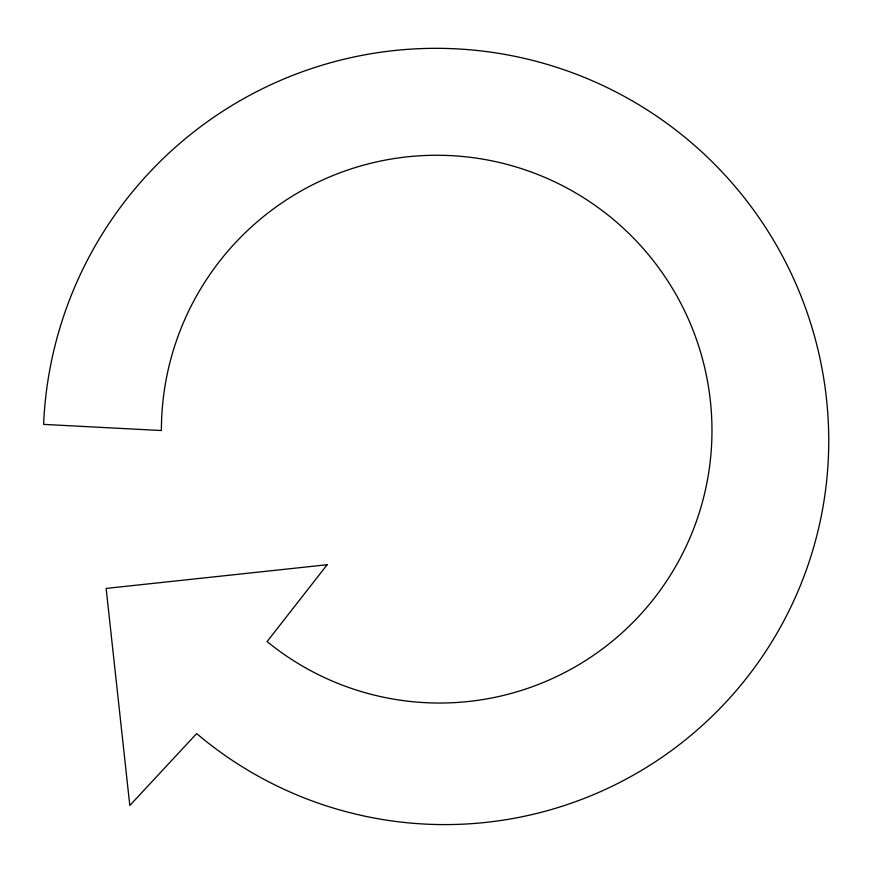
<?xml version="1.0" encoding="UTF-8"?>
<svg xmlns="http://www.w3.org/2000/svg" width="872" height="872" viewBox="0 0 872 872"><rect width="100%" height="100%" fill="white"/><g stroke="black" fill="none" stroke-linecap="round" stroke-linejoin="round"><path stroke-width="1.31" d="M327.153 564.74L267.094 641.574A272.489 272.489 0 0 0 711.966 430.539A275.29 275.29 0 0 0 436.676 155.26A275.29 275.29 0 0 0 161.385 430.539L43.6 424.381A392.76 392.76 0 0 1 436 48.32A392.76 392.76 0 0 1 828.4 424.381A383.898 383.898 0 0 1 196.658 733.581L129.808 805.488L106.133 588.415L327.153 564.74"/></g></svg>
